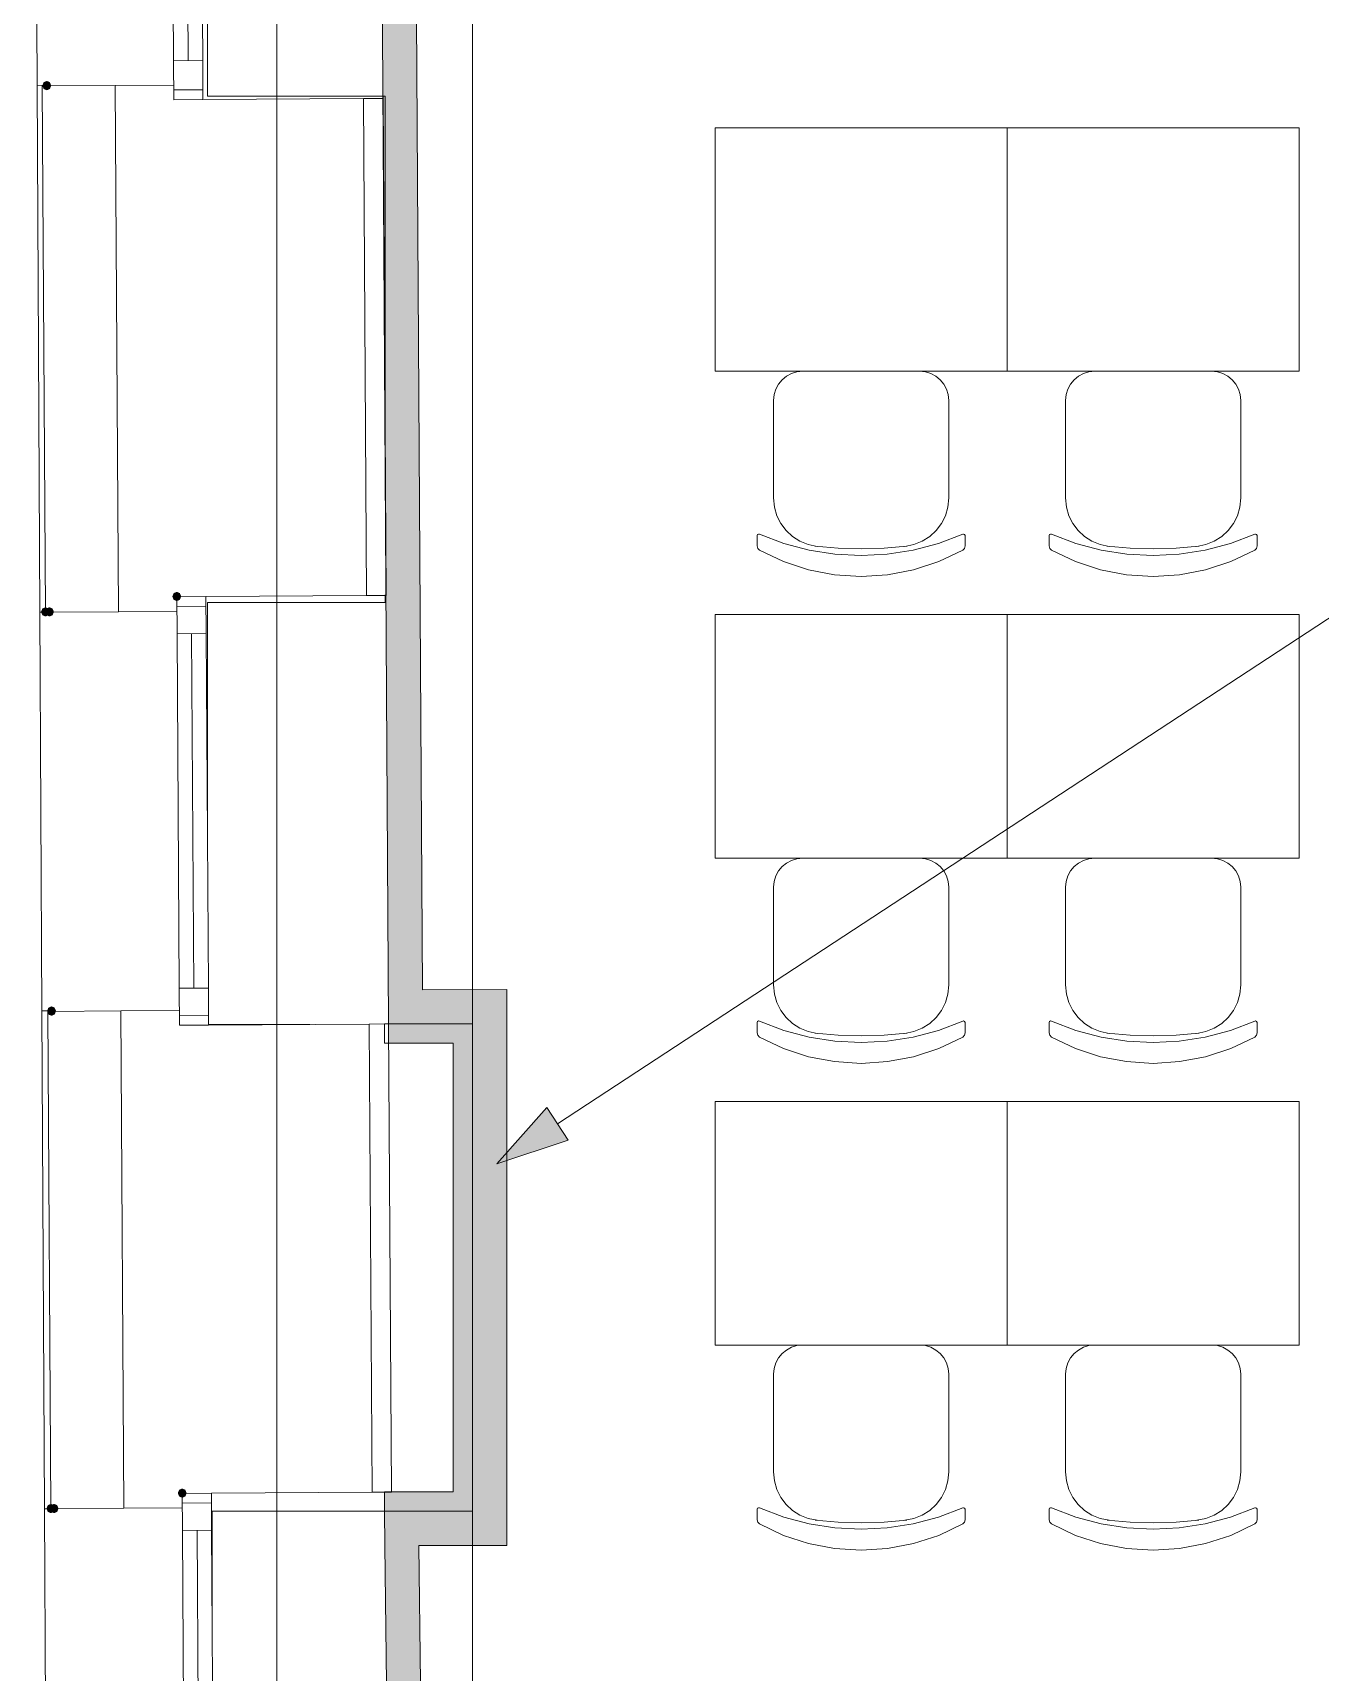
# Model space of a CAD drawing. Header units: millimetres. Extents: x 0 to 1189, y 0 to 841.
# Drawn here: x 233.66 to 260.11, y 432.29 to 465.96 of the extents above; entities that cross this region are included whole.
import ezdxf

# ---------------------------------------------------------------- set-up
doc = ezdxf.new("R2010")
doc.units = ezdxf.units.MM

msp = doc.modelspace()

# ---------------------------------------------------------------- hatches: boundary and pattern name
at = {"true_color": 0xf1d696}
h = msp.add_hatch(color=41, dxfattribs=at)
h.dxf.hatch_style = 2
h.paths.add_polyline_path([(240.751368, 481.813507), (241.451369, 481.814507), (241.668369, 446.308453), (240.968368, 446.306453)])
h = msp.add_hatch(color=7)
h.dxf.hatch_style = 2
h.paths.add_polyline_path([(233.857357, 464.871481), (233.883795, 464.807918), (233.947357, 464.781481), (234.01092, 464.807918), (234.037358, 464.871481), (234.037358, 464.883481), (234.01092, 464.947044), (233.947357, 464.973481), (233.883795, 464.947044), (233.857357, 464.883481)])
h = msp.add_hatch(color=7)
h.dxf.hatch_style = 2
h.paths.add_polyline_path([(236.708362, 454.390465), (236.681924, 454.454027), (236.618361, 454.480465), (236.554799, 454.454027), (236.528361, 454.390465), (236.528361, 454.380465), (236.554799, 454.316902), (236.618361, 454.290465), (236.681924, 454.316902), (236.708362, 454.380465)])
h = msp.add_hatch(color=7)
h.dxf.hatch_style = 2
h.paths.add_polyline_path([(234.010358, 454.074464), (233.98392, 454.138027), (233.920357, 454.164465), (233.856795, 454.138027), (233.830357, 454.074464), (233.830357, 454.064464), (233.856795, 454.000902), (233.920357, 453.974464), (233.98392, 454.000902), (234.010358, 454.064464)])
h = msp.add_hatch(color=7)
h.dxf.hatch_style = 2
h.paths.add_polyline_path([(233.912357, 454.064464), (233.938795, 454.000902), (234.002358, 453.974464), (234.06592, 454.000902), (234.092358, 454.064464), (234.092358, 454.074464), (234.06592, 454.138027), (234.002358, 454.164465), (233.938795, 454.138027), (233.912357, 454.074464)])
h = msp.add_hatch(color=41, dxfattribs=at)
h.dxf.hatch_style = 2
h.paths.add_polyline_path([(240.975368, 445.609451), (240.968368, 446.306453), (241.668369, 446.308453)])
h = msp.add_hatch(color=41, dxfattribs=at)
h.dxf.hatch_style = 2
h.paths.add_polyline_path([(240.972368, 445.606451), (241.668369, 446.308453), (241.672369, 445.608451)])
h = msp.add_hatch(color=41, dxfattribs=at)
h.dxf.hatch_style = 2
h.paths.add_polyline_path([(241.668369, 446.308453), (242.698371, 446.310453), (242.698371, 445.610451), (241.672369, 445.608451)])
h = msp.add_hatch(color=41, dxfattribs=at)
h.dxf.hatch_style = 2
h.paths.add_polyline_path([(242.698371, 445.610451), (243.398372, 446.311453), (243.398372, 445.611451)])
h = msp.add_hatch(color=41, dxfattribs=at)
h.dxf.hatch_style = 2
h.paths.add_polyline_path([(242.698371, 446.310453), (243.398372, 446.311453), (242.698371, 445.610451)])
h = msp.add_hatch(color=7)
h.dxf.hatch_style = 2
h.paths.add_polyline_path([(233.955623, 445.857549), (233.986857, 445.796201), (234.05226, 445.774717), (234.113608, 445.805952), (234.135093, 445.871355), (234.134093, 445.884355), (234.102858, 445.945702), (234.037455, 445.967187), (233.976107, 445.935952), (233.954623, 445.870549)])
h = msp.add_hatch(color=7)
h.dxf.hatch_style = 2
h.paths.add_polyline_path([(240.972368, 445.606451), (242.696371, 445.610451), (242.698371, 445.210451), (240.974368, 445.210451)])
h = msp.add_hatch(color=41, dxfattribs=at)
h.dxf.hatch_style = 2
h.paths.add_polyline_path([(243.398372, 435.597436), (242.698371, 435.597436), (242.698371, 445.610451), (243.398372, 445.611451)])
h = msp.add_hatch(color=7)
h.dxf.hatch_style = 2
h.paths.add_polyline_path([(242.29837, 445.210451), (242.698371, 445.210451), (242.698371, 435.597436), (242.29837, 435.597436)])
at = {"true_color": 0x0077b0}
h = msp.add_hatch(color=144, dxfattribs=at)
h.dxf.hatch_style = 2
h.paths.add_polyline_path([(243.195372, 442.734447), (244.224373, 443.887449), (244.663374, 443.218448)])
h = msp.add_hatch(color=7)
h.dxf.hatch_style = 2
h.paths.add_polyline_path([(236.820362, 435.975437), (236.793924, 436.038999), (236.730362, 436.065437), (236.666799, 436.038999), (236.640362, 435.975437), (236.640362, 435.965437), (236.666799, 435.901874), (236.730362, 435.875437), (236.793924, 435.901874), (236.820362, 435.965437)])
h = msp.add_hatch(color=7)
h.dxf.hatch_style = 2
h.paths.add_polyline_path([(234.122358, 435.659436), (234.09592, 435.722999), (234.032358, 435.749436), (233.968795, 435.722999), (233.942357, 435.659436), (233.942357, 435.649436), (233.968795, 435.585874), (234.032358, 435.559436), (234.09592, 435.585874), (234.122358, 435.649436)])
h = msp.add_hatch(color=7)
h.dxf.hatch_style = 2
h.paths.add_polyline_path([(234.007358, 435.649436), (234.033795, 435.585874), (234.097358, 435.559436), (234.16092, 435.585874), (234.187358, 435.649436), (234.187358, 435.659436), (234.16092, 435.722999), (234.097358, 435.749436), (234.033795, 435.722999), (234.007358, 435.659436)])
h = msp.add_hatch(color=7)
h.dxf.hatch_style = 2
h.paths.add_polyline_path([(240.885368, 435.989437), (242.29837, 435.997437), (242.29837, 435.597436), (240.885368, 435.597436)])
at = {"true_color": 0xf1d696}
h = msp.add_hatch(color=41, dxfattribs=at)
h.dxf.hatch_style = 2
h.paths.add_polyline_path([(240.885368, 435.597436), (241.594369, 434.897435), (240.894368, 434.897435)])
h = msp.add_hatch(color=41, dxfattribs=at)
h.dxf.hatch_style = 2
h.paths.add_polyline_path([(240.885368, 435.597436), (241.585369, 435.597436), (241.594369, 434.897435)])
h = msp.add_hatch(color=41, dxfattribs=at)
h.dxf.hatch_style = 2
h.paths.add_polyline_path([(241.594369, 434.897435), (241.585369, 435.597436), (242.698371, 435.597436), (242.698371, 434.897435)])
h = msp.add_hatch(color=41, dxfattribs=at)
h.dxf.hatch_style = 2
h.paths.add_polyline_path([(242.698371, 435.597436), (243.398372, 434.897435), (242.698371, 434.897435)])
h = msp.add_hatch(color=41, dxfattribs=at)
h.dxf.hatch_style = 2
h.paths.add_polyline_path([(243.398372, 435.597436), (243.398372, 434.897435), (242.698371, 435.597436)])
h = msp.add_hatch(color=41, dxfattribs=at)
h.dxf.hatch_style = 2
h.paths.add_polyline_path([(241.594369, 434.897435), (241.90237, 409.514396), (241.202369, 409.514396), (240.894368, 434.897435)])

# ---------------------------------------------------------------- linework, layer by layer
at = {"color": 7, "lineweight": 0}
for points in [[(238.672365, 251.095154), (238.672365, 729.022884)], [(237.247362, 482.493508), (237.247362, 464.663481)], [(242.698371, 445.610451), (242.698371, 482.513508)], [(233.747357, 464.882481), (233.659357, 482.070507)], [(240.751368, 481.813507), (240.972368, 445.606451)], [(241.668369, 446.308453), (241.451369, 481.814507)], [(236.551361, 465.387482), (236.529361, 468.987487)], [(236.851362, 465.389482), (236.829362, 468.989487)], [(237.129362, 468.990487), (237.151362, 465.390482)], [(236.551361, 465.387482), (237.151362, 465.390482)], [(236.556361, 464.58748), (236.551361, 465.387482)], [(236.551361, 465.387482), (236.556361, 464.58748)], [(237.151362, 465.390482), (237.156362, 464.59048)], [(237.156362, 464.59048), (237.151362, 465.390482)], [(233.947357, 464.883481), (233.747357, 464.882481)], [(233.747357, 464.882481), (233.802357, 454.063464)], [(233.854357, 464.870481), (235.35436, 464.879481)], [(233.854357, 464.870481), (233.920357, 454.074464)], [(236.554361, 464.887481), (235.35436, 464.879481)], [(235.42036, 454.073464), (235.35436, 464.879481)], [(237.155362, 464.790481), (236.555361, 464.787481)], [(237.247362, 464.663481), (240.898368, 464.663481)], [(240.856368, 464.663481), (240.856368, 464.613481)], [(240.898368, 464.663481), (240.898368, 457.66347)], [(237.156362, 464.59048), (236.556361, 464.58748)], [(236.556361, 464.58748), (237.156362, 464.59048)], [(240.456367, 464.611481), (237.156362, 464.59048)], [(240.856368, 464.613481), (240.456367, 464.611481)], [(240.456367, 464.611481), (240.518367, 454.404465)], [(240.918368, 454.406465), (240.856368, 464.613481)], [(237.218362, 454.384465), (236.618361, 454.380465)], [(237.218362, 454.384465), (236.618361, 454.380465)], [(236.618361, 454.380465), (236.623362, 453.620464)], [(236.618361, 454.380465), (236.623362, 453.620464)], [(237.218362, 454.384465), (240.518367, 454.404465)], [(237.223362, 453.624464), (237.218362, 454.384465)], [(237.223362, 453.624464), (237.218362, 454.384465)], [(240.898368, 454.263465), (237.247362, 454.263465)], [(237.247362, 454.263465), (237.247362, 449.663458)], [(240.518367, 454.404465), (240.918368, 454.406465)], [(240.898368, 454.416465), (240.898368, 454.263465)], [(233.802357, 454.063464), (234.002358, 454.064464)], [(233.844357, 445.876452), (233.802357, 454.063464)], [(234.002358, 454.074464), (233.920357, 454.074464)], [(233.920357, 454.064464), (235.42036, 454.073464)], [(235.42036, 454.073464), (236.620362, 454.080464)], [(237.220362, 454.184465), (236.620362, 454.180465)], [(236.623362, 453.620464), (237.223362, 453.624464)], [(236.667362, 446.340453), (236.623362, 453.620464)], [(236.967362, 446.342453), (236.923362, 453.622464)], [(237.223362, 453.624464), (237.267362, 446.344453)], [(236.667362, 446.340453), (237.267362, 446.344453)], [(236.672362, 445.580451), (236.667362, 446.340453)], [(236.667362, 446.340453), (236.672362, 445.580451)], [(237.267362, 446.344453), (237.272362, 445.584451)], [(237.272362, 445.584451), (237.267362, 446.344453)], [(243.398372, 446.311453), (241.668369, 446.308453)], [(243.398372, 446.311453), (243.398372, 445.611451)], [(234.044358, 445.877452), (233.844357, 445.876452)], [(233.844357, 445.876452), (233.897357, 435.648436)], [(233.970357, 445.864452), (235.47036, 445.873452)], [(233.970357, 445.864452), (234.032358, 435.659436)], [(236.670362, 445.880452), (235.47036, 445.873452)], [(235.53236, 435.658436), (235.47036, 445.873452)], [(237.271362, 445.784452), (236.671362, 445.780452)], [(237.272362, 445.584451), (236.672362, 445.580451)], [(236.672362, 445.580451), (237.272362, 445.584451)], [(240.572368, 445.604451), (237.272362, 445.584451)], [(237.272362, 445.597451), (239.349366, 445.597451)], [(240.972368, 445.606451), (240.572368, 445.604451)], [(240.572368, 445.604451), (240.630368, 435.989437)], [(242.698371, 445.610451), (240.885368, 445.610451)], [(240.885368, 445.610451), (240.885368, 445.210451)], [(240.972368, 445.606451), (241.672369, 445.608451)], [(241.030368, 435.992437), (240.972368, 445.606451)], [(241.672369, 445.608451), (242.698371, 445.610451)], [(242.698371, 435.597436), (242.698371, 445.610451)], [(242.698371, 445.610451), (242.698371, 435.597436)], [(243.398372, 434.897435), (243.398372, 445.611451)], [(240.885368, 445.210451), (242.29837, 445.210451)], [(242.29837, 445.210451), (242.29837, 435.997437)], [(237.330363, 435.969437), (236.730362, 435.965437)], [(237.330363, 435.969437), (236.730362, 435.965437)], [(236.730362, 435.965437), (236.735362, 435.205436)], [(236.730362, 435.965437), (236.735362, 435.205436)], [(237.332363, 435.769436), (236.732362, 435.765436)], [(237.335363, 435.209436), (237.330363, 435.969437)], [(237.335363, 435.209436), (237.330363, 435.969437)], [(237.341363, 435.969437), (240.630368, 435.989437)], [(240.630368, 435.989437), (241.030368, 435.992437)], [(242.29837, 435.997437), (240.885368, 435.997437)], [(240.885368, 435.997437), (240.885368, 435.597436)], [(233.897357, 435.648436), (234.097358, 435.649436)], [(233.939357, 427.461424), (233.897357, 435.648436)], [(234.097358, 435.659436), (234.032358, 435.659436)], [(234.032358, 435.649436), (235.53236, 435.658436)], [(235.53236, 435.658436), (236.732362, 435.665436)], [(240.885368, 435.597436), (237.347363, 435.597436)], [(237.347363, 435.597436), (237.347363, 433.243433)], [(240.885368, 435.597436), (242.698371, 435.597436)], [(240.885368, 435.597436), (240.894368, 434.897435)], [(242.698371, 435.597436), (240.885368, 435.597436)], [(242.698371, 426.835423), (242.698371, 435.597436)], [(236.735362, 435.205436), (237.335363, 435.209436)], [(236.779362, 427.926424), (236.735362, 435.205436)], [(237.079362, 427.927424), (237.035362, 435.207436)], [(237.335363, 435.209436), (237.379363, 427.929424)], [(240.894368, 434.897435), (241.211369, 408.814395)], [(241.594369, 434.897435), (242.698371, 434.897435)], [(241.90237, 409.514396), (241.594369, 434.897435)], [(243.398372, 434.897435), (242.698371, 434.897435)]]:
    msp.add_lwpolyline(points, dxfattribs=at)
at = {"color": 144, "lineweight": 0, "true_color": 0x0077b0}
for points in [[(244.444373, 443.552448), (287.216439, 471.579491)], [(243.195372, 442.734447), (244.224373, 443.887449)], [(244.224373, 443.887449), (244.663374, 443.218448)], [(243.195372, 442.734447), (244.663374, 443.218448)]]:
    msp.add_lwpolyline(points, dxfattribs=at)
at = {"color": 253, "lineweight": 0, "true_color": 0x999999}
for points in [[(247.680378, 459.012472), (247.680378, 464.01248)], [(247.680378, 464.01248), (253.680388, 464.01248)], [(253.680388, 464.01248), (253.680388, 459.012472)], [(253.680388, 459.012472), (253.680388, 464.01248)], [(253.680388, 464.01248), (259.680397, 464.01248)], [(259.680397, 464.01248), (259.680397, 459.012472)], [(253.680388, 459.012472), (247.680378, 459.012472)], [(248.88038, 458.412471), (248.892585, 458.533286), (248.927583, 458.645862), (248.982949, 458.747774), (249.056256, 458.836597), (249.145078, 458.909903), (249.24699, 458.965269), (249.359567, 459.000267), (249.480381, 459.012472)], [(248.88038, 458.412471), (248.892585, 458.533286), (248.927583, 458.645862), (248.982949, 458.747774), (249.056256, 458.836597), (249.145078, 458.909903), (249.24699, 458.965269), (249.359567, 459.000267), (249.480381, 459.012472)], [(249.479381, 459.012472), (251.880385, 459.012472)], [(249.479381, 459.012472), (251.880385, 459.012472)], [(251.880385, 459.012472), (252.001487, 459.000267), (252.114198, 458.965269), (252.216128, 458.909903), (252.304885, 458.836597), (252.378081, 458.747774), (252.433323, 458.645862), (252.468222, 458.533286), (252.480386, 458.412471)], [(251.880385, 459.012472), (252.001487, 459.000267), (252.114198, 458.965269), (252.216128, 458.909903), (252.304885, 458.836597), (252.378081, 458.747774), (252.433323, 458.645862), (252.468222, 458.533286), (252.480386, 458.412471)], [(259.680397, 459.012472), (253.680388, 459.012472)], [(254.880389, 458.412471), (254.892594, 458.533286), (254.927593, 458.645862), (254.982958, 458.747774), (255.056265, 458.836597), (255.145087, 458.909903), (255.246999, 458.965269), (255.359576, 459.000267), (255.48039, 459.012472)], [(254.880389, 458.412471), (254.892594, 458.533286), (254.927593, 458.645862), (254.982958, 458.747774), (255.056265, 458.836597), (255.145087, 458.909903), (255.246999, 458.965269), (255.359576, 459.000267), (255.48039, 459.012472)], [(255.47939, 459.012472), (257.880394, 459.012472)], [(255.47939, 459.012472), (257.880394, 459.012472)], [(257.880394, 459.012472), (258.001496, 459.000267), (258.114207, 458.965269), (258.216137, 458.909903), (258.304895, 458.836597), (258.37809, 458.747774), (258.433332, 458.645862), (258.468231, 458.533286), (258.480395, 458.412471)], [(257.880394, 459.012472), (258.001496, 459.000267), (258.114207, 458.965269), (258.216137, 458.909903), (258.304895, 458.836597), (258.37809, 458.747774), (258.433332, 458.645862), (258.468231, 458.533286), (258.480395, 458.412471)], [(248.88038, 458.412471), (248.88038, 456.408468)], [(248.88038, 458.412471), (248.88038, 456.408468)], [(252.480386, 458.412471), (252.480386, 456.408468)], [(252.480386, 458.412471), (252.480386, 456.408468)], [(254.880389, 458.412471), (254.880389, 456.408468)], [(254.880389, 458.412471), (254.880389, 456.408468)], [(258.480395, 458.412471), (258.480395, 456.408468)], [(258.480395, 458.412471), (258.480395, 456.408468)], [(249.780382, 455.413466), (249.594997, 455.450109), (249.424178, 455.518732), (249.271055, 455.615879), (249.138756, 455.738092), (249.03041, 455.881914), (248.949146, 456.043889), (248.898093, 456.220559), (248.88038, 456.408468)], [(249.780382, 455.413466), (249.594997, 455.450109), (249.424178, 455.518732), (249.271055, 455.615879), (249.138756, 455.738092), (249.03041, 455.881914), (248.949146, 456.043889), (248.898093, 456.220559), (248.88038, 456.408468)], [(252.480386, 456.408468), (252.462673, 456.220559), (252.41162, 456.043889), (252.330356, 455.881914), (252.22201, 455.738092), (252.089711, 455.615879), (251.936588, 455.518732), (251.765769, 455.450109), (251.580384, 455.413466)], [(252.480386, 456.408468), (252.462673, 456.220559), (252.41162, 456.043889), (252.330356, 455.881914), (252.22201, 455.738092), (252.089711, 455.615879), (251.936588, 455.518732), (251.765769, 455.450109), (251.580384, 455.413466)], [(255.780391, 455.413466), (255.595006, 455.450109), (255.424187, 455.518732), (255.271064, 455.615879), (255.138765, 455.738092), (255.030419, 455.881914), (254.949155, 456.043889), (254.898102, 456.220559), (254.880389, 456.408468)], [(255.780391, 455.413466), (255.595006, 455.450109), (255.424187, 455.518732), (255.271064, 455.615879), (255.138765, 455.738092), (255.030419, 455.881914), (254.949155, 456.043889), (254.898102, 456.220559), (254.880389, 456.408468)], [(258.480395, 456.408468), (258.462682, 456.220559), (258.411629, 456.043889), (258.330365, 455.881914), (258.22202, 455.738092), (258.08972, 455.615879), (257.936597, 455.518732), (257.765779, 455.450109), (257.580394, 455.413466)], [(258.480395, 456.408468), (258.462682, 456.220559), (258.411629, 456.043889), (258.330365, 455.881914), (258.22202, 455.738092), (258.08972, 455.615879), (257.936597, 455.518732), (257.765779, 455.450109), (257.580394, 455.413466)], [(248.54538, 455.638467), (248.55438, 455.659842), (248.57538, 455.668467), (248.58938, 455.665467)], [(248.54538, 455.638467), (248.55438, 455.659842), (248.57538, 455.668467), (248.58938, 455.665467)], [(248.54538, 455.422466), (248.54538, 455.638467)], [(248.54538, 455.422466), (248.54538, 455.638467)], [(252.772386, 455.665467), (252.268745, 455.475107), (251.74926, 455.338091), (251.218337, 455.255263), (250.680383, 455.227466), (250.142585, 455.255263), (249.612006, 455.338091), (249.092865, 455.475107), (248.58938, 455.665467)], [(252.772386, 455.665467), (252.268745, 455.475107), (251.74926, 455.338091), (251.218337, 455.255263), (250.680383, 455.227466), (250.142585, 455.255263), (249.612006, 455.338091), (249.092865, 455.475107), (248.58938, 455.665467)], [(252.772386, 455.665467), (252.785386, 455.668467), (252.806761, 455.659842), (252.815386, 455.638467)], [(252.772386, 455.665467), (252.785386, 455.668467), (252.806761, 455.659842), (252.815386, 455.638467)], [(252.815386, 455.422466), (252.815386, 455.638467)], [(252.815386, 455.422466), (252.815386, 455.638467)], [(254.545389, 455.638467), (254.554389, 455.659842), (254.575389, 455.668467), (254.589389, 455.665467)], [(254.545389, 455.638467), (254.554389, 455.659842), (254.575389, 455.668467), (254.589389, 455.665467)], [(254.545389, 455.422466), (254.545389, 455.638467)], [(254.545389, 455.422466), (254.545389, 455.638467)], [(258.772395, 455.665467), (258.268754, 455.475107), (257.749269, 455.338091), (257.218346, 455.255263), (256.680392, 455.227466), (256.142594, 455.255263), (255.612016, 455.338091), (255.092874, 455.475107), (254.589389, 455.665467)], [(258.772395, 455.665467), (258.268754, 455.475107), (257.749269, 455.338091), (257.218346, 455.255263), (256.680392, 455.227466), (256.142594, 455.255263), (255.612016, 455.338091), (255.092874, 455.475107), (254.589389, 455.665467)], [(258.772395, 455.665467), (258.785395, 455.668467), (258.80677, 455.659842), (258.815395, 455.638467)], [(258.772395, 455.665467), (258.785395, 455.668467), (258.80677, 455.659842), (258.815395, 455.638467)], [(258.815395, 455.422466), (258.815395, 455.638467)], [(258.815395, 455.422466), (258.815395, 455.638467)], [(248.59238, 455.337466), (248.558005, 455.373591), (248.54538, 455.422466)], [(248.59238, 455.337466), (248.558005, 455.373591), (248.54538, 455.422466)], [(252.768386, 455.337466), (252.275354, 455.103325), (251.758885, 454.934341), (251.225165, 454.831919), (250.680383, 454.797466), (250.136023, 454.831919), (249.602256, 454.934341), (249.085552, 455.103325), (248.59238, 455.337466)], [(252.768386, 455.337466), (252.275354, 455.103325), (251.758885, 454.934341), (251.225165, 454.831919), (250.680383, 454.797466), (250.136023, 454.831919), (249.602256, 454.934341), (249.085552, 455.103325), (248.59238, 455.337466)], [(251.622384, 455.418466), (251.152134, 455.377091), (250.680383, 455.363466), (250.209507, 455.377091), (249.739382, 455.418466)], [(251.622384, 455.418466), (251.152134, 455.377091), (250.680383, 455.363466), (250.209507, 455.377091), (249.739382, 455.418466)], [(252.815386, 455.422466), (252.803136, 455.373591), (252.768386, 455.337466)], [(252.815386, 455.422466), (252.803136, 455.373591), (252.768386, 455.337466)], [(254.592389, 455.337466), (254.558014, 455.373591), (254.545389, 455.422466)], [(254.592389, 455.337466), (254.558014, 455.373591), (254.545389, 455.422466)], [(258.768395, 455.337466), (258.275363, 455.103325), (257.758894, 454.934341), (257.225174, 454.831919), (256.680392, 454.797466), (256.136032, 454.831919), (255.602266, 454.934341), (255.085562, 455.103325), (254.592389, 455.337466)], [(258.768395, 455.337466), (258.275363, 455.103325), (257.758894, 454.934341), (257.225174, 454.831919), (256.680392, 454.797466), (256.136032, 454.831919), (255.602266, 454.934341), (255.085562, 455.103325), (254.592389, 455.337466)], [(257.622394, 455.418466), (257.152143, 455.377091), (256.680392, 455.363466), (256.209516, 455.377091), (255.739391, 455.418466)], [(257.622394, 455.418466), (257.152143, 455.377091), (256.680392, 455.363466), (256.209516, 455.377091), (255.739391, 455.418466)], [(258.815395, 455.422466), (258.803145, 455.373591), (258.768395, 455.337466)], [(258.815395, 455.422466), (258.803145, 455.373591), (258.768395, 455.337466)], [(247.680378, 449.012457), (247.680378, 454.012464)], [(247.680378, 454.012464), (253.680388, 454.012464)], [(253.680388, 454.012464), (253.680388, 449.012457)], [(253.680388, 449.012457), (253.680388, 454.012464)], [(253.680388, 454.012464), (259.680397, 454.012464)], [(259.680397, 454.012464), (259.680397, 449.012457)], [(253.680388, 449.012457), (247.680378, 449.012457)], [(248.88038, 448.412456), (248.892585, 448.53327), (248.927583, 448.645847), (248.982949, 448.747759), (249.056256, 448.836581), (249.145078, 448.909888), (249.24699, 448.965253), (249.359567, 449.000252), (249.480381, 449.012457)], [(248.88038, 448.412456), (248.892585, 448.53327), (248.927583, 448.645847), (248.982949, 448.747759), (249.056256, 448.836581), (249.145078, 448.909888), (249.24699, 448.965253), (249.359567, 449.000252), (249.480381, 449.012457)], [(249.479381, 449.012457), (251.880385, 449.012457)], [(249.479381, 449.012457), (251.880385, 449.012457)], [(251.880385, 449.012457), (252.001487, 449.000252), (252.114198, 448.965253), (252.216128, 448.909888), (252.304885, 448.836581), (252.378081, 448.747759), (252.433323, 448.645847), (252.468222, 448.53327), (252.480386, 448.412456)], [(251.880385, 449.012457), (252.001487, 449.000252), (252.114198, 448.965253), (252.216128, 448.909888), (252.304885, 448.836581), (252.378081, 448.747759), (252.433323, 448.645847), (252.468222, 448.53327), (252.480386, 448.412456)], [(259.680397, 449.012457), (253.680388, 449.012457)], [(254.880389, 448.412456), (254.892594, 448.53327), (254.927593, 448.645847), (254.982958, 448.747759), (255.056265, 448.836581), (255.145087, 448.909888), (255.246999, 448.965253), (255.359576, 449.000252), (255.48039, 449.012457)], [(254.880389, 448.412456), (254.892594, 448.53327), (254.927593, 448.645847), (254.982958, 448.747759), (255.056265, 448.836581), (255.145087, 448.909888), (255.246999, 448.965253), (255.359576, 449.000252), (255.48039, 449.012457)], [(255.47939, 449.012457), (257.880394, 449.012457)], [(255.47939, 449.012457), (257.880394, 449.012457)], [(257.880394, 449.012457), (258.001496, 449.000252), (258.114207, 448.965253), (258.216137, 448.909888), (258.304895, 448.836581), (258.37809, 448.747759), (258.433332, 448.645847), (258.468231, 448.53327), (258.480395, 448.412456)], [(257.880394, 449.012457), (258.001496, 449.000252), (258.114207, 448.965253), (258.216137, 448.909888), (258.304895, 448.836581), (258.37809, 448.747759), (258.433332, 448.645847), (258.468231, 448.53327), (258.480395, 448.412456)], [(248.88038, 448.412456), (248.88038, 446.408453)], [(248.88038, 448.412456), (248.88038, 446.408453)], [(252.480386, 448.412456), (252.480386, 446.408453)], [(252.480386, 448.412456), (252.480386, 446.408453)], [(254.880389, 448.412456), (254.880389, 446.408453)], [(254.880389, 448.412456), (254.880389, 446.408453)], [(258.480395, 448.412456), (258.480395, 446.408453)], [(258.480395, 448.412456), (258.480395, 446.408453)], [(249.780382, 445.413451), (249.594997, 445.450094), (249.424178, 445.518717), (249.271055, 445.615864), (249.138756, 445.738077), (249.03041, 445.881899), (248.949146, 446.043874), (248.898093, 446.220544), (248.88038, 446.408453)], [(249.780382, 445.413451), (249.594997, 445.450094), (249.424178, 445.518717), (249.271055, 445.615864), (249.138756, 445.738077), (249.03041, 445.881899), (248.949146, 446.043874), (248.898093, 446.220544), (248.88038, 446.408453)], [(252.480386, 446.408453), (252.462673, 446.220544), (252.41162, 446.043874), (252.330356, 445.881899), (252.22201, 445.738077), (252.089711, 445.615864), (251.936588, 445.518717), (251.765769, 445.450094), (251.580384, 445.413451)], [(252.480386, 446.408453), (252.462673, 446.220544), (252.41162, 446.043874), (252.330356, 445.881899), (252.22201, 445.738077), (252.089711, 445.615864), (251.936588, 445.518717), (251.765769, 445.450094), (251.580384, 445.413451)], [(255.780391, 445.413451), (255.595006, 445.450094), (255.424187, 445.518717), (255.271064, 445.615864), (255.138765, 445.738077), (255.030419, 445.881899), (254.949155, 446.043874), (254.898102, 446.220544), (254.880389, 446.408453)], [(255.780391, 445.413451), (255.595006, 445.450094), (255.424187, 445.518717), (255.271064, 445.615864), (255.138765, 445.738077), (255.030419, 445.881899), (254.949155, 446.043874), (254.898102, 446.220544), (254.880389, 446.408453)], [(258.480395, 446.408453), (258.462682, 446.220544), (258.411629, 446.043874), (258.330365, 445.881899), (258.22202, 445.738077), (258.08972, 445.615864), (257.936597, 445.518717), (257.765779, 445.450094), (257.580394, 445.413451)], [(258.480395, 446.408453), (258.462682, 446.220544), (258.411629, 446.043874), (258.330365, 445.881899), (258.22202, 445.738077), (258.08972, 445.615864), (257.936597, 445.518717), (257.765779, 445.450094), (257.580394, 445.413451)], [(248.54538, 445.638452), (248.55438, 445.659827), (248.57538, 445.668452), (248.58938, 445.665452)], [(248.54538, 445.638452), (248.55438, 445.659827), (248.57538, 445.668452), (248.58938, 445.665452)], [(248.54538, 445.422451), (248.54538, 445.638452)], [(248.54538, 445.422451), (248.54538, 445.638452)], [(252.772386, 445.665452), (252.268745, 445.475092), (251.74926, 445.338076), (251.218337, 445.255248), (250.680383, 445.227451), (250.142585, 445.255248), (249.612006, 445.338076), (249.092865, 445.475092), (248.58938, 445.665452)], [(252.772386, 445.665452), (252.268745, 445.475092), (251.74926, 445.338076), (251.218337, 445.255248), (250.680383, 445.227451), (250.142585, 445.255248), (249.612006, 445.338076), (249.092865, 445.475092), (248.58938, 445.665452)], [(252.772386, 445.665452), (252.785386, 445.668452), (252.806761, 445.659827), (252.815386, 445.638452)], [(252.772386, 445.665452), (252.785386, 445.668452), (252.806761, 445.659827), (252.815386, 445.638452)], [(252.815386, 445.422451), (252.815386, 445.638452)], [(252.815386, 445.422451), (252.815386, 445.638452)], [(254.545389, 445.638452), (254.554389, 445.659827), (254.575389, 445.668452), (254.589389, 445.665452)], [(254.545389, 445.638452), (254.554389, 445.659827), (254.575389, 445.668452), (254.589389, 445.665452)], [(254.545389, 445.422451), (254.545389, 445.638452)], [(254.545389, 445.422451), (254.545389, 445.638452)], [(258.772395, 445.665452), (258.268754, 445.475092), (257.749269, 445.338076), (257.218346, 445.255248), (256.680392, 445.227451), (256.142594, 445.255248), (255.612016, 445.338076), (255.092874, 445.475092), (254.589389, 445.665452)], [(258.772395, 445.665452), (258.268754, 445.475092), (257.749269, 445.338076), (257.218346, 445.255248), (256.680392, 445.227451), (256.142594, 445.255248), (255.612016, 445.338076), (255.092874, 445.475092), (254.589389, 445.665452)], [(258.772395, 445.665452), (258.785395, 445.668452), (258.80677, 445.659827), (258.815395, 445.638452)], [(258.772395, 445.665452), (258.785395, 445.668452), (258.80677, 445.659827), (258.815395, 445.638452)], [(258.815395, 445.422451), (258.815395, 445.638452)], [(258.815395, 445.422451), (258.815395, 445.638452)], [(248.59238, 445.337451), (248.558005, 445.373576), (248.54538, 445.422451)], [(248.59238, 445.337451), (248.558005, 445.373576), (248.54538, 445.422451)], [(252.768386, 445.337451), (252.275354, 445.10331), (251.758885, 444.934325), (251.225165, 444.831903), (250.680383, 444.79745), (250.136023, 444.831903), (249.602256, 444.934325), (249.085552, 445.10331), (248.59238, 445.337451)], [(252.768386, 445.337451), (252.275354, 445.10331), (251.758885, 444.934325), (251.225165, 444.831903), (250.680383, 444.79745), (250.136023, 444.831903), (249.602256, 444.934325), (249.085552, 445.10331), (248.59238, 445.337451)], [(251.622384, 445.418451), (251.152134, 445.377076), (250.680383, 445.363451), (250.209507, 445.377076), (249.739382, 445.418451)], [(251.622384, 445.418451), (251.152134, 445.377076), (250.680383, 445.363451), (250.209507, 445.377076), (249.739382, 445.418451)], [(252.815386, 445.422451), (252.803136, 445.373576), (252.768386, 445.337451)], [(252.815386, 445.422451), (252.803136, 445.373576), (252.768386, 445.337451)], [(254.592389, 445.337451), (254.558014, 445.373576), (254.545389, 445.422451)], [(254.592389, 445.337451), (254.558014, 445.373576), (254.545389, 445.422451)], [(258.768395, 445.337451), (258.275363, 445.10331), (257.758894, 444.934325), (257.225174, 444.831903), (256.680392, 444.79745), (256.136032, 444.831903), (255.602266, 444.934325), (255.085562, 445.10331), (254.592389, 445.337451)], [(258.768395, 445.337451), (258.275363, 445.10331), (257.758894, 444.934325), (257.225174, 444.831903), (256.680392, 444.79745), (256.136032, 444.831903), (255.602266, 444.934325), (255.085562, 445.10331), (254.592389, 445.337451)], [(257.622394, 445.418451), (257.152143, 445.377076), (256.680392, 445.363451), (256.209516, 445.377076), (255.739391, 445.418451)], [(257.622394, 445.418451), (257.152143, 445.377076), (256.680392, 445.363451), (256.209516, 445.377076), (255.739391, 445.418451)], [(258.815395, 445.422451), (258.803145, 445.373576), (258.768395, 445.337451)], [(258.815395, 445.422451), (258.803145, 445.373576), (258.768395, 445.337451)], [(247.680378, 439.012441), (247.680378, 444.012449)], [(247.680378, 444.012449), (253.680388, 444.012449)], [(253.680388, 444.012449), (253.680388, 439.012441)], [(253.680388, 439.012441), (253.680388, 444.012449)], [(253.680388, 444.012449), (259.680397, 444.012449)], [(259.680397, 444.012449), (259.680397, 439.012441)], [(253.680388, 439.012441), (247.680378, 439.012441)], [(248.88038, 438.41244), (248.892585, 438.533255), (248.927583, 438.645831), (248.982949, 438.747744), (249.056256, 438.836566), (249.145078, 438.909873), (249.24699, 438.965238), (249.359567, 439.000236), (249.480381, 439.012441)], [(248.88038, 438.41244), (248.892585, 438.533255), (248.927583, 438.645831), (248.982949, 438.747744), (249.056256, 438.836566), (249.145078, 438.909873), (249.24699, 438.965238), (249.359567, 439.000236), (249.480381, 439.012441)], [(249.479381, 439.012441), (251.880385, 439.012441)], [(249.479381, 439.012441), (251.880385, 439.012441)], [(251.880385, 439.012441), (252.001487, 439.000236), (252.114198, 438.965238), (252.216128, 438.909873), (252.304885, 438.836566), (252.378081, 438.747744), (252.433323, 438.645831), (252.468222, 438.533255), (252.480386, 438.41244)], [(251.880385, 439.012441), (252.001487, 439.000236), (252.114198, 438.965238), (252.216128, 438.909873), (252.304885, 438.836566), (252.378081, 438.747744), (252.433323, 438.645831), (252.468222, 438.533255), (252.480386, 438.41244)], [(259.680397, 439.012441), (253.680388, 439.012441)], [(254.880389, 438.41244), (254.892594, 438.533255), (254.927593, 438.645831), (254.982958, 438.747744), (255.056265, 438.836566), (255.145087, 438.909873), (255.246999, 438.965238), (255.359576, 439.000236), (255.48039, 439.012441)], [(254.880389, 438.41244), (254.892594, 438.533255), (254.927593, 438.645831), (254.982958, 438.747744), (255.056265, 438.836566), (255.145087, 438.909873), (255.246999, 438.965238), (255.359576, 439.000236), (255.48039, 439.012441)], [(255.47939, 439.012441), (257.880394, 439.012441)], [(255.47939, 439.012441), (257.880394, 439.012441)], [(257.880394, 439.012441), (258.001496, 439.000236), (258.114207, 438.965238), (258.216137, 438.909873), (258.304895, 438.836566), (258.37809, 438.747744), (258.433332, 438.645831), (258.468231, 438.533255), (258.480395, 438.41244)], [(257.880394, 439.012441), (258.001496, 439.000236), (258.114207, 438.965238), (258.216137, 438.909873), (258.304895, 438.836566), (258.37809, 438.747744), (258.433332, 438.645831), (258.468231, 438.533255), (258.480395, 438.41244)], [(248.88038, 438.41244), (248.88038, 436.408437)], [(248.88038, 438.41244), (248.88038, 436.408437)], [(252.480386, 438.41244), (252.480386, 436.408437)], [(252.480386, 438.41244), (252.480386, 436.408437)], [(254.880389, 438.41244), (254.880389, 436.408437)], [(254.880389, 438.41244), (254.880389, 436.408437)], [(258.480395, 438.41244), (258.480395, 436.408437)], [(258.480395, 438.41244), (258.480395, 436.408437)], [(249.780382, 435.413436), (249.594997, 435.450079), (249.424178, 435.518702), (249.271055, 435.615848), (249.138756, 435.738061), (249.03041, 435.881884), (248.949146, 436.043859), (248.898093, 436.220529), (248.88038, 436.408437)], [(249.780382, 435.413436), (249.594997, 435.450079), (249.424178, 435.518702), (249.271055, 435.615848), (249.138756, 435.738061), (249.03041, 435.881884), (248.949146, 436.043859), (248.898093, 436.220529), (248.88038, 436.408437)], [(252.480386, 436.408437), (252.462673, 436.220529), (252.41162, 436.043859), (252.330356, 435.881884), (252.22201, 435.738061), (252.089711, 435.615848), (251.936588, 435.518702), (251.765769, 435.450079), (251.580384, 435.413436)], [(252.480386, 436.408437), (252.462673, 436.220529), (252.41162, 436.043859), (252.330356, 435.881884), (252.22201, 435.738061), (252.089711, 435.615848), (251.936588, 435.518702), (251.765769, 435.450079), (251.580384, 435.413436)], [(255.780391, 435.413436), (255.595006, 435.450079), (255.424187, 435.518702), (255.271064, 435.615848), (255.138765, 435.738061), (255.030419, 435.881884), (254.949155, 436.043859), (254.898102, 436.220529), (254.880389, 436.408437)], [(255.780391, 435.413436), (255.595006, 435.450079), (255.424187, 435.518702), (255.271064, 435.615848), (255.138765, 435.738061), (255.030419, 435.881884), (254.949155, 436.043859), (254.898102, 436.220529), (254.880389, 436.408437)], [(258.480395, 436.408437), (258.462682, 436.220529), (258.411629, 436.043859), (258.330365, 435.881884), (258.22202, 435.738061), (258.08972, 435.615848), (257.936597, 435.518702), (257.765779, 435.450079), (257.580394, 435.413436)], [(258.480395, 436.408437), (258.462682, 436.220529), (258.411629, 436.043859), (258.330365, 435.881884), (258.22202, 435.738061), (258.08972, 435.615848), (257.936597, 435.518702), (257.765779, 435.450079), (257.580394, 435.413436)], [(248.54538, 435.638436), (248.55438, 435.659811), (248.57538, 435.668436), (248.58938, 435.665436)], [(248.54538, 435.638436), (248.55438, 435.659811), (248.57538, 435.668436), (248.58938, 435.665436)], [(248.54538, 435.422436), (248.54538, 435.638436)], [(248.54538, 435.422436), (248.54538, 435.638436)], [(248.59238, 435.337436), (248.558005, 435.373561), (248.54538, 435.422436)], [(248.59238, 435.337436), (248.558005, 435.373561), (248.54538, 435.422436)], [(252.772386, 435.665436), (252.268745, 435.475077), (251.74926, 435.338061), (251.218337, 435.255233), (250.680383, 435.227436), (250.142585, 435.255233), (249.612006, 435.338061), (249.092865, 435.475077), (248.58938, 435.665436)], [(252.772386, 435.665436), (252.268745, 435.475077), (251.74926, 435.338061), (251.218337, 435.255233), (250.680383, 435.227436), (250.142585, 435.255233), (249.612006, 435.338061), (249.092865, 435.475077), (248.58938, 435.665436)], [(251.622384, 435.418436), (251.152134, 435.377061), (250.680383, 435.363436), (250.209507, 435.377061), (249.739382, 435.418436)], [(251.622384, 435.418436), (251.152134, 435.377061), (250.680383, 435.363436), (250.209507, 435.377061), (249.739382, 435.418436)], [(252.815386, 435.422436), (252.803136, 435.373561), (252.768386, 435.337436)], [(252.815386, 435.422436), (252.803136, 435.373561), (252.768386, 435.337436)], [(252.772386, 435.665436), (252.785386, 435.668436), (252.806761, 435.659811), (252.815386, 435.638436)], [(252.772386, 435.665436), (252.785386, 435.668436), (252.806761, 435.659811), (252.815386, 435.638436)], [(252.815386, 435.422436), (252.815386, 435.638436)], [(252.815386, 435.422436), (252.815386, 435.638436)], [(254.545389, 435.638436), (254.554389, 435.659811), (254.575389, 435.668436), (254.589389, 435.665436)], [(254.545389, 435.638436), (254.554389, 435.659811), (254.575389, 435.668436), (254.589389, 435.665436)], [(254.545389, 435.422436), (254.545389, 435.638436)], [(254.545389, 435.422436), (254.545389, 435.638436)], [(254.592389, 435.337436), (254.558014, 435.373561), (254.545389, 435.422436)], [(254.592389, 435.337436), (254.558014, 435.373561), (254.545389, 435.422436)], [(258.772395, 435.665436), (258.268754, 435.475077), (257.749269, 435.338061), (257.218346, 435.255233), (256.680392, 435.227436), (256.142594, 435.255233), (255.612016, 435.338061), (255.092874, 435.475077), (254.589389, 435.665436)], [(258.772395, 435.665436), (258.268754, 435.475077), (257.749269, 435.338061), (257.218346, 435.255233), (256.680392, 435.227436), (256.142594, 435.255233), (255.612016, 435.338061), (255.092874, 435.475077), (254.589389, 435.665436)], [(257.622394, 435.418436), (257.152143, 435.377061), (256.680392, 435.363436), (256.209516, 435.377061), (255.739391, 435.418436)], [(257.622394, 435.418436), (257.152143, 435.377061), (256.680392, 435.363436), (256.209516, 435.377061), (255.739391, 435.418436)], [(258.815395, 435.422436), (258.803145, 435.373561), (258.768395, 435.337436)], [(258.815395, 435.422436), (258.803145, 435.373561), (258.768395, 435.337436)], [(258.772395, 435.665436), (258.785395, 435.668436), (258.80677, 435.659811), (258.815395, 435.638436)], [(258.772395, 435.665436), (258.785395, 435.668436), (258.80677, 435.659811), (258.815395, 435.638436)], [(258.815395, 435.422436), (258.815395, 435.638436)], [(258.815395, 435.422436), (258.815395, 435.638436)], [(252.768386, 435.337436), (252.275354, 435.103295), (251.758885, 434.93431), (251.225165, 434.831888), (250.680383, 434.797435), (250.136023, 434.831888), (249.602256, 434.93431), (249.085552, 435.103295), (248.59238, 435.337436)], [(252.768386, 435.337436), (252.275354, 435.103295), (251.758885, 434.93431), (251.225165, 434.831888), (250.680383, 434.797435), (250.136023, 434.831888), (249.602256, 434.93431), (249.085552, 435.103295), (248.59238, 435.337436)], [(258.768395, 435.337436), (258.275363, 435.103295), (257.758894, 434.93431), (257.225174, 434.831888), (256.680392, 434.797435), (256.136032, 434.831888), (255.602266, 434.93431), (255.085562, 435.103295), (254.592389, 435.337436)], [(258.768395, 435.337436), (258.275363, 435.103295), (257.758894, 434.93431), (257.225174, 434.831888), (256.680392, 434.797435), (256.136032, 434.831888), (255.602266, 434.93431), (255.085562, 435.103295), (254.592389, 435.337436)]]:
    msp.add_lwpolyline(points, dxfattribs=at)

doc.saveas('drawing.dxf')
